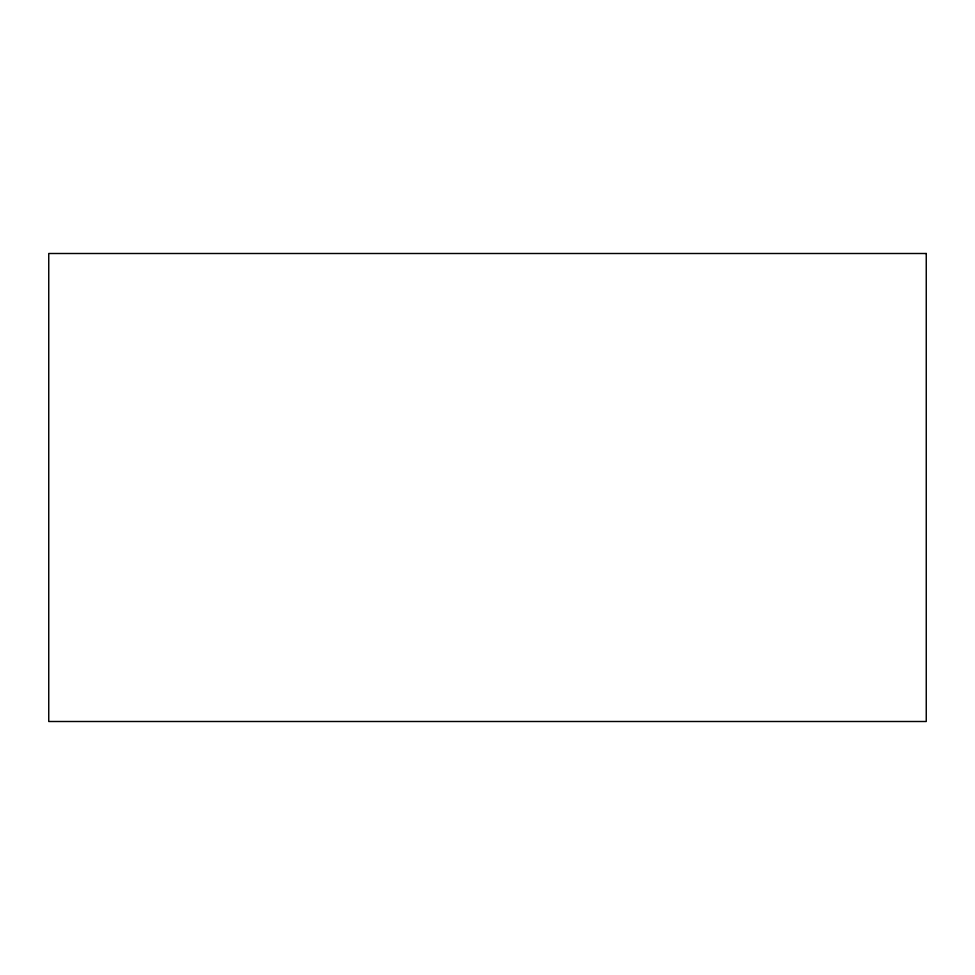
<?xml version="1.0" encoding="UTF-8"?>
<svg xmlns="http://www.w3.org/2000/svg" width="975" height="975" viewBox="0 0 975 975"><rect width="100%" height="100%" fill="white"/><g stroke="black" fill="none" stroke-linecap="round" stroke-linejoin="round"><path stroke-width="1.46" d="M926.25 253.5L48.75 253.5L48.75 721.5L926.25 721.5L926.25 253.5"/></g></svg>
